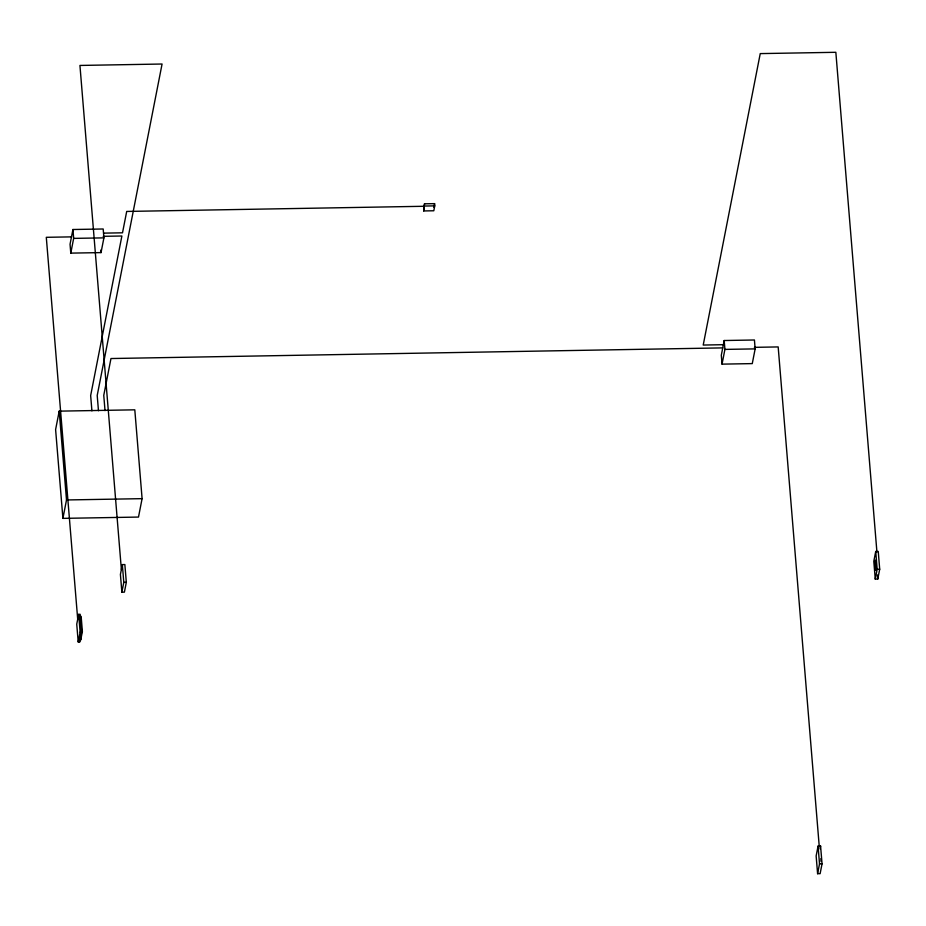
<?xml version="1.0" encoding="UTF-8"?>
<svg xmlns="http://www.w3.org/2000/svg" width="926" height="926" viewBox="0 0 926 926"><rect width="100%" height="100%" fill="white"/><g stroke="black" fill="none" stroke-linecap="round" stroke-linejoin="round"><path stroke-width="1.39" d="M72.934 229.509L70.052 244.244L70.781 253.122L101.027 252.601L103.909 237.866L103.18 228.988L72.934 229.509L73.663 238.387L70.781 253.122M59.206 411.144L55.606 429.56L62.91 518.375L138.495 517.067L142.095 498.651L134.802 409.824L59.206 411.144L66.51 499.959L62.91 518.375M78.664 614.343L76.742 624.159L78.201 641.926L79.717 641.892L81.638 632.076L80.168 614.308L78.664 614.343L80.122 632.099L78.201 641.926M80.018 638.442L81.384 631.486L80.134 616.38L81.152 616.369L82.391 631.463L80.759 639.808L79.752 639.831M122.336 564.605L120.415 574.421L121.873 592.189L124.397 592.142L126.318 582.327L124.86 564.559L122.336 564.605L123.795 582.361L121.873 592.189M424.502 203.813L423.714 210.943L433.796 210.769L434.757 205.861L434.572 203.639L424.502 203.813L423.714 210.943M433.854 207.32L434.572 203.639M724.19 340.525L721.308 355.248L722.037 364.138L752.271 363.605L755.153 348.882L754.424 339.992L724.19 340.525L724.919 349.403L722.037 364.138M818.063 846.121L816.142 855.948L817.6 873.704L820.123 873.658L822.045 863.842L820.586 846.075L818.063 846.121L819.522 863.889L817.6 873.704M875.718 551.491L873.797 561.306L875.255 579.074L877.779 579.028L879.7 569.212L878.242 551.445L875.718 551.491L877.177 569.259L875.255 579.074M820.031 848.887L820.586 846.075M424.675 206.035L434.757 205.861M424.015 206.278L126.7 211.441L122.51 232.808L103.793 233.132M71.499 236.871L46.3 237.311L77.703 619.251M103.168 236.327L121.885 236.003L90.655 395.587L91.917 410.855M73.663 238.387L103.909 237.866M723.368 344.692L703.216 345.051L760.246 53.604L835.842 52.296L876.922 552.035M722.743 347.887L110.97 358.536L103.758 395.367L105.02 410.623M754.389 347.343L778.176 346.926L819.267 846.665M724.919 349.403L755.153 348.882M66.51 499.959L142.095 498.651M123.795 582.361L126.318 582.327M877.177 569.259L879.7 569.212M81.384 631.486L82.391 631.463M80.122 632.099L81.638 632.076M819.522 863.889L822.045 863.842M877.443 574.93L877.779 579.028M100.818 250.055L101.027 252.601M121.375 569.513L79.937 65.445L162.073 64.021L97.207 395.471L98.469 410.739M80.527 637.065L80.759 639.808M79.486 639.16L79.717 641.892M876.413 570.138A5.07 0.602 89 0 1 875.892 564.513A5.07 0.602 89 0 1 876.424 560.195M820.911 858.645A5.07 0.602 89 0 1 820.945 861.273M874.931 562.661A5.07 0.602 89 0 0 875.568 570.358A5.07 0.602 89 0 0 875.973 562.834A5.07 0.602 89 0 0 874.931 562.661"/></g></svg>
